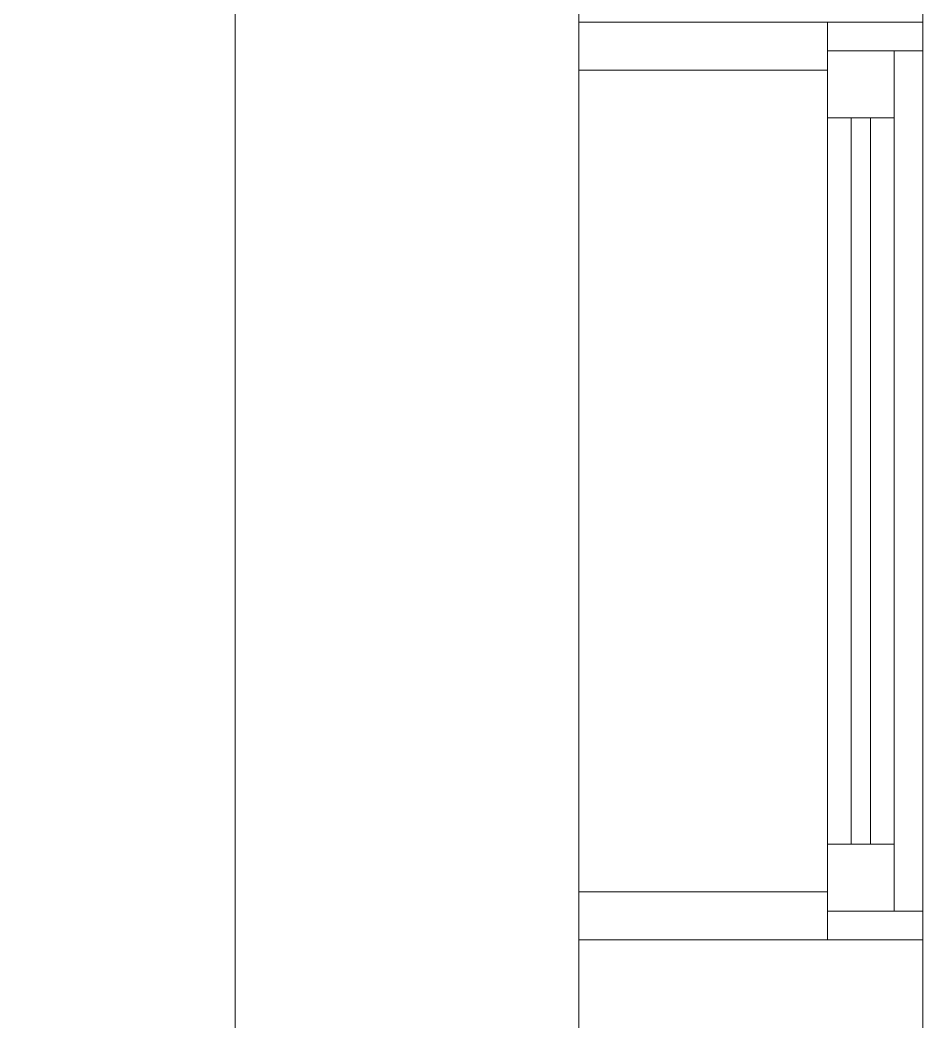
# Model space of a CAD drawing. Header units: inches. Extents: x -2369 to 1860, y -2231 to 2192.
# Drawn here: x -382.24 to -358.61, y 234.18 to 260.39 of the extents above; entities that cross this region are included whole.
import ezdxf

# ---------------------------------------------------------------- set-up
doc = ezdxf.new("R2010")
doc.units = ezdxf.units.IN
doc.header["$MEASUREMENT"] = 0
for name, color, linetype, lineweight in [('A-FLOR', 192, 'Continuous', 13), ('A-GLAZ', 151, 'Continuous', 13), ('A-ROOF', 132, 'Continuous', 13), ('A-WALL', 113, 'Continuous', 13), ('C-TOPO', 7, 'Continuous', 9)]:
    doc.layers.add(name, color=color, linetype=linetype, lineweight=lineweight)

# ---------------------------------------------------------------- blocks, each defined once
blk = doc.blocks.new('Fixed - 24_ x 48_-389873-_3D_')
at = {"layer": 'A-GLAZ', "lineweight": 9}
mesh = blk.add_polyface(dxfattribs=at)
corners = [(10.5, 4.5, 84), (10.5, 4.5, 36), (-13.5, 4.5, 36), (-13.5, 4.5, 84), (9.75, 4.5, 83.25), (-12.75, 4.5, 83.25), (-12.75, 4.5, 36.75), (9.75, 4.5, 36.75)]
mesh.append_faces([[corners[k] for k in face] for face in [(3, 5, 6, 2), (2, 6, 7, 1)]], dxfattribs={"vtx0": -1, "vtx2": -1})
mesh.append_faces([[corners[k] for k in face] for face in [(4, 5, 3, 0), (7, 4, 0, 1)]], dxfattribs={"vtx1": -1, "vtx3": -1})
mesh = blk.add_polyface(dxfattribs=at)
corners = [(10.5, 2, 84), (10.5, 4.5, 84), (-13.5, 4.5, 84), (-13.5, 2, 84)]
mesh.append_faces([[corners[k] for k in face] for face in [(0, 1, 2, 3)]])
mesh = blk.add_polyface(dxfattribs=at)
corners = [(-13.5, 2, 84), (-13.5, 4.5, 84), (-13.5, 4.5, 36), (-13.5, 2, 36)]
mesh.append_faces([[corners[k] for k in face] for face in [(0, 1, 2, 3)]])
mesh = blk.add_polyface(dxfattribs=at)
corners = [(-13.5, 2, 36), (-13.5, 4.5, 36), (10.5, 4.5, 36), (10.5, 2, 36)]
mesh.append_faces([[corners[k] for k in face] for face in [(0, 1, 2, 3)]])
mesh = blk.add_polyface(dxfattribs=at)
corners = [(9.75, 2, 36.75), (9.75, 4.5, 36.75), (-12.75, 4.5, 36.75), (-12.75, 2, 36.75)]
mesh.append_faces([[corners[k] for k in face] for face in [(0, 1, 2, 3)]])
mesh = blk.add_polyface(dxfattribs=at)
corners = [(-12.75, 2, 36.75), (-12.75, 4.5, 36.75), (-12.75, 4.5, 83.25), (-12.75, 2, 83.25)]
mesh.append_faces([[corners[k] for k in face] for face in [(0, 1, 2, 3)]])
mesh = blk.add_polyface(dxfattribs=at)
corners = [(-12.75, 2, 83.25), (-12.75, 4.5, 83.25), (9.75, 4.5, 83.25), (9.75, 2, 83.25)]
mesh.append_faces([[corners[k] for k in face] for face in [(0, 1, 2, 3)]])
mesh = blk.add_polyface(dxfattribs=at)
corners = [(9.75, 2, 83.25), (9.75, 4.5, 83.25), (9.75, 4.5, 36.75), (9.75, 2, 36.75)]
mesh.append_faces([[corners[k] for k in face] for face in [(0, 1, 2, 3)]])
mesh = blk.add_polyface(dxfattribs=at)
corners = [(10.5, 2, 36), (10.5, 4.5, 36), (10.5, 4.5, 84), (10.5, 2, 84)]
mesh.append_faces([[corners[k] for k in face] for face in [(0, 1, 2, 3)]])
mesh = blk.add_polyface(dxfattribs=at)
corners = [(-12.75, 3.75, 83.25), (9.75, 3.75, 83.25), (9.75, 3.75, 36.75), (-12.75, 3.75, 36.75), (-11, 3.75, 81.5), (-11, 3.75, 38.5), (8, 3.75, 38.5), (8, 3.75, 81.5)]
mesh.append_faces([[corners[k] for k in face] for face in [(0, 4, 5, 3), (3, 5, 6, 2)]], dxfattribs={"vtx0": -1, "vtx2": -1})
mesh.append_faces([[corners[k] for k in face] for face in [(7, 4, 0, 1), (6, 7, 1, 2)]], dxfattribs={"vtx1": -1, "vtx3": -1})
mesh = blk.add_polyface(dxfattribs=at)
corners = [(-12.75, 3.75, 83.25), (-12.75, 2, 83.25), (9.75, 2, 83.25), (9.75, 3.75, 83.25)]
mesh.append_faces([[corners[k] for k in face] for face in [(0, 1, 2, 3)]])
mesh = blk.add_polyface(dxfattribs=at)
corners = [(9.75, 3.75, 36.75), (9.75, 2, 36.75), (-12.75, 2, 36.75), (-12.75, 3.75, 36.75)]
mesh.append_faces([[corners[k] for k in face] for face in [(0, 1, 2, 3)]])
mesh = blk.add_polyface(dxfattribs=at)
corners = [(-12.75, 3.75, 36.75), (-12.75, 2, 36.75), (-12.75, 2, 83.25), (-12.75, 3.75, 83.25)]
mesh.append_faces([[corners[k] for k in face] for face in [(0, 1, 2, 3)]])
mesh = blk.add_polyface(dxfattribs=at)
corners = [(-11, 3.75, 81.5), (-11, 2, 81.5), (-11, 2, 38.5), (-11, 3.75, 38.5)]
mesh.append_faces([[corners[k] for k in face] for face in [(0, 1, 2, 3)]])
mesh = blk.add_polyface(dxfattribs=at)
corners = [(-11, 3.75, 38.5), (-11, 2, 38.5), (8, 2, 38.5), (8, 3.75, 38.5)]
mesh.append_faces([[corners[k] for k in face] for face in [(0, 1, 2, 3)]])
mesh = blk.add_polyface(dxfattribs=at)
corners = [(8, 3.75, 81.5), (8, 2, 81.5), (-11, 2, 81.5), (-11, 3.75, 81.5)]
mesh.append_faces([[corners[k] for k in face] for face in [(0, 1, 2, 3)]])
mesh = blk.add_polyface(dxfattribs=at)
corners = [(8, 3.75, 38.5), (8, 2, 38.5), (8, 2, 81.5), (8, 3.75, 81.5)]
mesh.append_faces([[corners[k] for k in face] for face in [(0, 1, 2, 3)]])
mesh = blk.add_polyface(dxfattribs=at)
corners = [(9.75, 3.75, 83.25), (9.75, 2, 83.25), (9.75, 2, 36.75), (9.75, 3.75, 36.75)]
mesh.append_faces([[corners[k] for k in face] for face in [(0, 1, 2, 3)]])
at = {"layer": 'A-GLAZ', "lineweight": 9, "transparency": 33554496}
mesh = blk.add_polyface(dxfattribs=at)
corners = [(8, 3.125, 38.5), (-11, 3.125, 38.5), (-11, 3.125, 81.5), (8, 3.125, 81.5)]
mesh.append_faces([[corners[k] for k in face] for face in [(0, 1, 2, 3)]])
mesh = blk.add_polyface(dxfattribs=at)
corners = [(8, 2.625, 81.5), (8, 3.125, 81.5), (-11, 3.125, 81.5), (-11, 2.625, 81.5)]
mesh.append_faces([[corners[k] for k in face] for face in [(0, 1, 2, 3)]])
mesh = blk.add_polyface(dxfattribs=at)
corners = [(-11, 2.625, 81.5), (-11, 3.125, 81.5), (-11, 3.125, 38.5), (-11, 2.625, 38.5)]
mesh.append_faces([[corners[k] for k in face] for face in [(0, 1, 2, 3)]])
mesh = blk.add_polyface(dxfattribs=at)
corners = [(-11, 2.625, 38.5), (-11, 3.125, 38.5), (8, 3.125, 38.5), (8, 2.625, 38.5)]
mesh.append_faces([[corners[k] for k in face] for face in [(0, 1, 2, 3)]])
mesh = blk.add_polyface(dxfattribs=at)
corners = [(8, 2.625, 38.5), (8, 3.125, 38.5), (8, 3.125, 81.5), (8, 2.625, 81.5)]
mesh.append_faces([[corners[k] for k in face] for face in [(0, 1, 2, 3)]])
mesh = blk.add_polyface(dxfattribs=at)
corners = [(-11, 2.625, 81.5), (-11, 2.625, 38.5), (8, 2.625, 38.5), (8, 2.625, 81.5)]
mesh.append_faces([[corners[k] for k in face] for face in [(0, 1, 2, 3)]])
at = {"layer": 'A-GLAZ', "lineweight": 9}
mesh = blk.add_polyface(dxfattribs=at)
corners = [(-13.5, 2, 84), (10.5, 2, 84), (10.5, 2, 36), (-13.5, 2, 36), (-12.25, 2, 82.75), (-12.25, 2, 37.25), (9.25, 2, 37.25), (9.25, 2, 82.75)]
mesh.append_faces([[corners[k] for k in face] for face in [(0, 4, 5, 3), (3, 5, 6, 2)]], dxfattribs={"vtx0": -1, "vtx2": -1})
mesh.append_faces([[corners[k] for k in face] for face in [(7, 4, 0, 1), (6, 7, 1, 2)]], dxfattribs={"vtx1": -1, "vtx3": -1})
mesh = blk.add_polyface(dxfattribs=at)
corners = [(-13.5, 2, 84), (-13.5, -4.5, 84), (10.5, -4.5, 84), (10.5, 2, 84)]
mesh.append_faces([[corners[k] for k in face] for face in [(0, 1, 2, 3)]])
mesh = blk.add_polyface(dxfattribs=at)
corners = [(10.5, 2, 36), (10.5, -4.5, 36), (-13.5, -4.5, 36), (-13.5, 2, 36)]
mesh.append_faces([[corners[k] for k in face] for face in [(0, 1, 2, 3)]])
mesh = blk.add_polyface(dxfattribs=at)
corners = [(-13.5, 2, 36), (-13.5, -4.5, 36), (-13.5, -4.5, 84), (-13.5, 2, 84)]
mesh.append_faces([[corners[k] for k in face] for face in [(0, 1, 2, 3)]])
mesh = blk.add_polyface(dxfattribs=at)
corners = [(10.5, 2, 84), (-13.5, 2, 84), (-13.5, 2, 36), (10.5, 2, 36), (9.75, 2, 83.25), (9.75, 2, 36.75), (-12.75, 2, 36.75), (-12.75, 2, 83.25)]
mesh.append_faces([[corners[k] for k in face] for face in [(0, 4, 5, 3), (3, 5, 6, 2)]], dxfattribs={"vtx0": -1, "vtx2": -1})
mesh.append_faces([[corners[k] for k in face] for face in [(7, 4, 0, 1), (6, 7, 1, 2)]], dxfattribs={"vtx1": -1, "vtx3": -1})
mesh = blk.add_polyface(dxfattribs=at)
corners = [(-12.75, 2, 83.25), (-12.75, 2, 36.75), (9.75, 2, 36.75), (9.75, 2, 83.25), (-11, 2, 81.5), (8, 2, 81.5), (8, 2, 38.5), (-11, 2, 38.5)]
mesh.append_faces([[corners[k] for k in face] for face in [(3, 5, 6, 2), (2, 6, 7, 1)]], dxfattribs={"vtx0": -1, "vtx2": -1})
mesh.append_faces([[corners[k] for k in face] for face in [(4, 5, 3, 0), (7, 4, 0, 1)]], dxfattribs={"vtx1": -1, "vtx3": -1})
mesh = blk.add_polyface(dxfattribs=at)
corners = [(-12.25, 2, 82.75), (-12.25, -4.5, 82.75), (-12.25, -4.5, 37.25), (-12.25, 2, 37.25)]
mesh.append_faces([[corners[k] for k in face] for face in [(0, 1, 2, 3)]])
mesh = blk.add_polyface(dxfattribs=at)
corners = [(-12.25, 2, 37.25), (-12.25, -4.5, 37.25), (9.25, -4.5, 37.25), (9.25, 2, 37.25)]
mesh.append_faces([[corners[k] for k in face] for face in [(0, 1, 2, 3)]])
mesh = blk.add_polyface(dxfattribs=at)
corners = [(9.25, 2, 82.75), (9.25, -4.5, 82.75), (-12.25, -4.5, 82.75), (-12.25, 2, 82.75)]
mesh.append_faces([[corners[k] for k in face] for face in [(0, 1, 2, 3)]])
mesh = blk.add_polyface(dxfattribs=at)
corners = [(9.25, 2, 37.25), (9.25, -4.5, 37.25), (9.25, -4.5, 82.75), (9.25, 2, 82.75)]
mesh.append_faces([[corners[k] for k in face] for face in [(0, 1, 2, 3)]])
mesh = blk.add_polyface(dxfattribs=at)
corners = [(10.5, 2, 84), (10.5, -4.5, 84), (10.5, -4.5, 36), (10.5, 2, 36)]
mesh.append_faces([[corners[k] for k in face] for face in [(0, 1, 2, 3)]])
mesh = blk.add_polyface(dxfattribs=at)
corners = [(-13.5, -4.5, 84), (-13.5, -4.5, 36), (10.5, -4.5, 36), (10.5, -4.5, 84), (-12.25, -4.5, 82.75), (9.25, -4.5, 82.75), (9.25, -4.5, 37.25), (-12.25, -4.5, 37.25)]
mesh.append_faces([[corners[k] for k in face] for face in [(3, 5, 6, 2), (2, 6, 7, 1)]], dxfattribs={"vtx0": -1, "vtx2": -1})
mesh.append_faces([[corners[k] for k in face] for face in [(4, 5, 3, 0), (7, 4, 0, 1)]], dxfattribs={"vtx1": -1, "vtx3": -1})

msp = doc.modelspace()

# ---------------------------------------------------------------- linework, layer by layer
at = {"color": 252, "lineweight": 9}
msp.add_circle((-123.611, 86.649), 967.167, dxfattribs=at)
at = {"color": 27, "lineweight": 9}
msp.add_circle((-123.611, 86.649), 921.111, dxfattribs=at)

# ---------------------------------------------------------------- block references
at = {"layer": 'A-GLAZ', "rotation": 269.9999999999999}
msp.add_blockref('Fixed - 24_ x 48_-389873-_3D_', (-363.111, 246.829, 177), dxfattribs=at)

# ---------------------------------------------------------------- meshes
at = {"layer": 'A-FLOR'}
mesh = msp.add_polyface(dxfattribs=at)
corners = [(165.389, -216.671, 12), (-412.611, -216.671, 12), (-412.611, 473.329, 12), (165.389, 473.329, 12)]
mesh.append_faces([[corners[k] for k in face] for face in [(0, 1, 2, 3)]])
mesh = msp.add_polyface(dxfattribs=at)
corners = [(-412.611, 473.329, 24), (-412.611, -216.671, 24), (165.389, -216.671, 24), (165.389, 473.329, 24)]
mesh.append_faces([[corners[k] for k in face] for face in [(0, 1, 2, 3)]])
at = {"layer": 'A-ROOF'}
mesh = msp.add_polyface(dxfattribs=at)
corners = [(-412.611, 473.329, 172), (165.389, 473.329, 172), (165.389, 23.265, 172), (-14.708, 23.265, 172), (-14.708, -47.735, 172), (-412.611, -47.735, 172)]
mesh.append_faces([[corners[k] for k in face] for face in [(3, 0, 1, 2)]], dxfattribs={"vtx0": -1})
mesh.append_faces([[corners[k] for k in face] for face in [(5, 0, 3, 4)]], dxfattribs={"vtx1": -1})
mesh = msp.add_polyface(dxfattribs=at)
corners = [(165.389, 473.329, 177), (-412.611, 473.329, 177), (-412.611, -47.735, 177), (-14.708, -47.735, 177), (-14.708, 23.265, 177), (165.389, 23.265, 177)]
mesh.append_faces([[corners[k] for k in face] for face in [(4, 1, 2, 3)]], dxfattribs={"vtx0": -1})
mesh.append_faces([[corners[k] for k in face] for face in [(0, 1, 4, 5)]], dxfattribs={"vtx1": -1})
mesh = msp.add_polyface(dxfattribs=at)
corners = [(-403.611, 473.329, 301), (165.389, 473.329, 301), (165.389, 23.265, 301), (-14.708, 23.265, 301), (-14.708, -48.735, 301), (-403.611, -48.735, 301)]
mesh.append_faces([[corners[k] for k in face] for face in [(3, 0, 1, 2)]], dxfattribs={"vtx0": -1})
mesh.append_faces([[corners[k] for k in face] for face in [(5, 0, 3, 4)]], dxfattribs={"vtx1": -1})
mesh = msp.add_polyface(dxfattribs=at)
corners = [(165.389, 473.329, 306), (-403.611, 473.329, 306), (-403.611, -48.735, 306), (-14.708, -48.735, 306), (-14.708, 23.265, 306), (165.389, 23.265, 306)]
mesh.append_faces([[corners[k] for k in face] for face in [(4, 1, 2, 3)]], dxfattribs={"vtx0": -1})
mesh.append_faces([[corners[k] for k in face] for face in [(0, 1, 4, 5)]], dxfattribs={"vtx1": -1})
at = {"layer": 'A-WALL'}
mesh = msp.add_polyface(dxfattribs=at)
corners = [(-376.611, 428.329, 36), (-376.611, 23.329, 36), (-376.611, 23.329, 172), (-376.611, 428.329, 172), (-376.611, 106.329, 108), (-376.611, 106.329, 48), (-376.611, 142.329, 48), (-376.611, 142.329, 108), (-376.611, 374.329, 108), (-376.611, 338.329, 108), (-376.611, 338.329, 48), (-376.611, 374.329, 48)]
mesh.append_faces([[corners[k] for k in face] for face in [(0, 11, 8, 3), (7, 9, 10, 6), (1, 5, 6, 0)]], dxfattribs={"vtx0": -1, "vtx2": -1})
mesh.append_faces([[corners[k] for k in face] for face in [(3, 8, 9, 7)]], dxfattribs={"vtx0": -1, "vtx2": -1, "vtx3": -1})
mesh.append_faces([[corners[k] for k in face] for face in [(10, 11, 0, 6)]], dxfattribs={"vtx1": -1, "vtx2": -1, "vtx3": -1})
mesh.append_faces([[corners[k] for k in face] for face in [(4, 5, 1, 2), (7, 4, 2, 3)]], dxfattribs={"vtx1": -1, "vtx3": -1})
mesh = msp.add_polyface(dxfattribs=at)
corners = [(-376.611, 23.329, 36), (-376.611, 428.329, 36), (-367.611, 428.329, 36), (-367.611, 284.329, 36), (-367.611, 280.329, 36), (-367.611, 220.329, 36), (-367.611, 216.329, 36), (-367.611, 32.329, 36), (-367.611, 23.329, 36)]
mesh.append_faces([[corners[k] for k in face] for face in [(5, 0, 1, 4)]], dxfattribs={"vtx0": -1, "vtx2": -1})
mesh.append_faces([[corners[k] for k in face] for face in [(3, 4, 1, 2)]], dxfattribs={"vtx1": -1})
mesh.append_faces([[corners[k] for k in face] for face in [(6, 7, 0, 5)]], dxfattribs={"vtx1": -1, "vtx2": -1})
mesh.append_faces([[corners[k] for k in face] for face in [(7, 8, 0)]], dxfattribs={"vtx2": -1})
mesh = msp.add_polyface(dxfattribs=at)
corners = [(-376.611, 428.329, 172), (-376.611, 23.329, 172), (-367.611, 23.329, 172), (-367.611, 32.329, 172), (-367.611, 216.329, 172), (-367.611, 220.329, 172), (-367.611, 280.329, 172), (-367.611, 284.329, 172), (-367.611, 428.329, 172)]
mesh.append_faces([[corners[k] for k in face] for face in [(3, 1, 2)]], dxfattribs={"vtx0": -1})
mesh.append_faces([[corners[k] for k in face] for face in [(4, 5, 1, 3)]], dxfattribs={"vtx1": -1, "vtx2": -1})
mesh.append_faces([[corners[k] for k in face] for face in [(5, 6, 0, 1)]], dxfattribs={"vtx1": -1, "vtx3": -1})
mesh.append_faces([[corners[k] for k in face] for face in [(7, 8, 0, 6)]], dxfattribs={"vtx2": -1})
mesh = msp.add_polyface(dxfattribs=at)
corners = [(-367.611, 428.329, 36), (-367.611, 428.329, 172), (-367.611, 284.329, 172), (-367.611, 280.329, 172), (-367.611, 220.329, 172), (-367.611, 216.329, 172), (-367.611, 32.329, 172), (-367.611, 23.329, 172), (-367.611, 23.329, 36), (-367.611, 32.329, 36), (-367.611, 216.329, 36), (-367.611, 220.329, 36), (-367.611, 280.329, 36), (-367.611, 284.329, 36), (-367.611, 106.329, 108), (-367.611, 142.329, 108), (-367.611, 142.329, 48), (-367.611, 106.329, 48), (-367.611, 374.329, 108), (-367.611, 374.329, 48), (-367.611, 338.329, 48), (-367.611, 338.329, 108)]
mesh.append_faces([[corners[k] for k in face] for face in [(10, 16, 17, 9), (11, 4, 5, 10), (21, 12, 13, 20), (18, 1, 2), (11, 3, 4)]], dxfattribs={"vtx0": -1, "vtx2": -1})
mesh.append_faces([[corners[k] for k in face] for face in [(9, 17, 14, 6), (3, 11, 12, 21)]], dxfattribs={"vtx0": -1, "vtx2": -1, "vtx3": -1})
mesh.append_faces([[corners[k] for k in face] for face in [(8, 9, 6, 7)]], dxfattribs={"vtx1": -1})
mesh.append_faces([[corners[k] for k in face] for face in [(15, 16, 10, 5)]], dxfattribs={"vtx1": -1, "vtx2": -1, "vtx3": -1})
mesh.append_faces([[corners[k] for k in face] for face in [(5, 6, 14, 15), (13, 0, 19, 20), (18, 19, 0, 1), (2, 3, 21, 18)]], dxfattribs={"vtx1": -1, "vtx3": -1})
mesh = msp.add_polyface(dxfattribs=at)
corners = [(-367.611, 428.329, 177), (-367.611, 32.329, 177), (-367.611, 32.329, 301), (-367.611, 428.329, 301), (-367.611, 59.329, 259), (-367.611, 59.329, 213), (-367.611, 89.329, 213), (-367.611, 89.329, 259), (-367.611, 236.329, 261), (-367.611, 236.329, 213), (-367.611, 260.329, 213), (-367.611, 260.329, 261), (-367.611, 388.829, 213), (-367.611, 388.829, 285), (-367.611, 331.829, 285), (-367.611, 331.829, 213)]
mesh.append_faces([[corners[k] for k in face] for face in [(7, 9, 6), (4, 2, 7)]], dxfattribs={"vtx0": -1, "vtx1": -1})
mesh.append_faces([[corners[k] for k in face] for face in [(6, 9, 1, 5)]], dxfattribs={"vtx0": -1, "vtx1": -1, "vtx2": -1})
mesh.append_faces([[corners[k] for k in face] for face in [(7, 2, 8, 9)]], dxfattribs={"vtx0": -1, "vtx1": -1, "vtx3": -1})
mesh.append_faces([[corners[k] for k in face] for face in [(15, 10, 11, 14), (3, 13, 14, 2)]], dxfattribs={"vtx0": -1, "vtx2": -1})
mesh.append_faces([[corners[k] for k in face] for face in [(14, 11, 8, 2)]], dxfattribs={"vtx0": -1, "vtx2": -1, "vtx3": -1})
mesh.append_faces([[corners[k] for k in face] for face in [(15, 12, 0, 10)]], dxfattribs={"vtx1": -1, "vtx2": -1, "vtx3": -1})
mesh.append_faces([[corners[k] for k in face] for face in [(3, 0, 12, 13), (9, 10, 0, 1), (4, 5, 1, 2)]], dxfattribs={"vtx1": -1, "vtx3": -1})
mesh = msp.add_polyface(dxfattribs=at)
corners = [(-367.611, 32.329, 177), (-367.611, 428.329, 177), (-358.611, 428.329, 177), (-358.611, 280.329, 177), (-358.611, 276.329, 177), (-358.611, 220.329, 177), (-358.611, 216.329, 177), (-358.611, 32.329, 177)]
mesh.append_faces([[corners[k] for k in face] for face in [(5, 0, 1, 4)]], dxfattribs={"vtx0": -1, "vtx2": -1})
mesh.append_faces([[corners[k] for k in face] for face in [(3, 4, 1, 2)]], dxfattribs={"vtx1": -1})
mesh.append_faces([[corners[k] for k in face] for face in [(6, 7, 0, 5)]], dxfattribs={"vtx2": -1})
mesh = msp.add_polyface(dxfattribs=at)
corners = [(-367.611, 428.329, 301), (-367.611, 32.329, 301), (-358.611, 32.329, 301), (-358.611, 216.329, 301), (-358.611, 220.329, 301), (-358.611, 276.329, 301), (-358.611, 280.329, 301), (-358.611, 428.329, 301)]
mesh.append_faces([[corners[k] for k in face] for face in [(3, 4, 1, 2)]], dxfattribs={"vtx1": -1})
mesh.append_faces([[corners[k] for k in face] for face in [(4, 5, 0, 1)]], dxfattribs={"vtx1": -1, "vtx3": -1})
mesh.append_faces([[corners[k] for k in face] for face in [(6, 7, 0, 5)]], dxfattribs={"vtx2": -1})
mesh = msp.add_polyface(dxfattribs=at)
corners = [(-367.611, 236.329, 213), (-358.611, 236.329, 213), (-358.611, 260.329, 213), (-367.611, 260.329, 213)]
mesh.append_faces([[corners[k] for k in face] for face in [(0, 1, 2, 3)]])
mesh = msp.add_polyface(dxfattribs=at)
corners = [(-367.611, 260.329, 213), (-358.611, 260.329, 213), (-358.611, 260.329, 261), (-367.611, 260.329, 261)]
mesh.append_faces([[corners[k] for k in face] for face in [(0, 1, 2, 3)]])
mesh = msp.add_polyface(dxfattribs=at)
corners = [(-367.611, 260.329, 261), (-358.611, 260.329, 261), (-358.611, 236.329, 261), (-367.611, 236.329, 261)]
mesh.append_faces([[corners[k] for k in face] for face in [(0, 1, 2, 3)]])
mesh = msp.add_polyface(dxfattribs=at)
corners = [(-367.611, 236.329, 261), (-358.611, 236.329, 261), (-358.611, 236.329, 213), (-367.611, 236.329, 213)]
mesh.append_faces([[corners[k] for k in face] for face in [(0, 1, 2, 3)]])
at = {"layer": 'C-TOPO'}
mesh = msp.add_polyface(dxfattribs=at)
corners = [(1697.849, 772.484), (1603.274, -970.311), (709.639, -2231.024), (-600.529, -1829.405), (-1580.079, -1391.136), (-1716.965, -1068.504), (-1871.09, -832.416), (-2172.761, 336.781), (-2332.882, 916.262), (-2368.622, 1352.41), (-1840.104, 1688.579), (-1580.321, 1844.567), (-1229.184, 1958.869), (-711.122, 2177.991), (79.278, 2191.922), (1332.227, 1666.75), (1859.887, 1157.106)]
mesh.append_faces([[corners[k] for k in face] for face in [(12, 11, 7), (6, 7, 8), (6, 0, 7), (4, 5, 6), (5, 0, 6), (9, 8, 10), (10, 8, 7), (7, 11, 10), (5, 4, 3), (3, 2, 1), (1, 0, 3), (0, 1, 16), (14, 7, 0), (12, 13, 11), (13, 12, 14), (14, 12, 7), (0, 15, 14), (0, 16, 15), (0, 5, 3)]])

doc.saveas('drawing.dxf')
